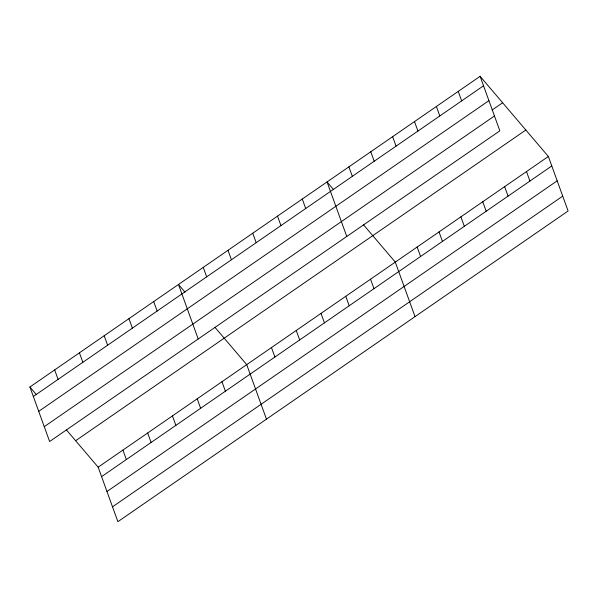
<?xml version="1.0" encoding="UTF-8"?>
<svg xmlns="http://www.w3.org/2000/svg" width="598" height="598" viewBox="0 0 598 598"><rect width="100%" height="100%" fill="white"/><g stroke="black" fill="none" stroke-linecap="round" stroke-linejoin="round"><path stroke-width="0.9" d="M480.112 76.312L499.846 130.827L49.634 441.518L29.9 387.003L480.112 76.312L548.366 156.482L568.1 210.997L117.888 521.688L98.154 467.173L66.348 429.813M33.331 396.481L483.543 85.783M38.713 411.342L488.925 100.651M492.079 110.054L502.634 102.766M44.252 426.658L494.464 115.96M75.632 440.719L525.844 130.028M98.154 467.173L548.366 156.482M101.585 476.643L551.797 165.952M106.967 491.511L557.179 180.82M112.506 506.827L562.718 196.129M333.557 189.603L327.039 181.949L346.773 236.464M363.487 224.758L395.293 262.118L415.027 316.634M184.991 292.138L178.473 284.476L198.207 338.991M214.921 327.285L246.727 364.645L266.461 419.161M29.9 387.003L36.418 394.665M526.502 171.574L529.925 181.044M504.63 186.666L508.061 196.137M458.247 91.404L461.671 100.875M482.765 201.75L486.196 211.229M436.376 106.496L439.807 115.967M460.894 216.842L464.325 226.321M414.511 121.588L417.942 131.059M439.029 231.934L442.46 241.405M392.639 136.673L396.07 146.151M417.165 247.026L420.588 256.497M370.775 151.765L374.206 161.236M348.911 166.857L352.334 176.328M370.536 279.206L373.959 288.677M345.771 296.294L349.202 305.765M302.282 199.037L305.705 208.508M321.006 313.382L324.437 322.853M277.517 216.125L280.948 225.596M296.249 330.47L299.68 339.941M252.752 233.213L256.183 242.683M271.485 347.558L274.916 357.028M227.995 250.3L231.426 259.771M203.23 267.388L206.661 276.859M221.963 381.733L225.394 391.204M197.198 398.821L200.629 408.292M153.708 301.564L157.139 311.035M172.441 415.909L175.872 425.38M128.944 318.652L132.375 328.123M147.676 432.997L151.107 442.468M104.187 335.74L107.618 345.21M122.919 450.085L126.342 459.556M79.422 352.827L82.853 362.298M54.665 369.915L58.088 379.394"/></g></svg>
